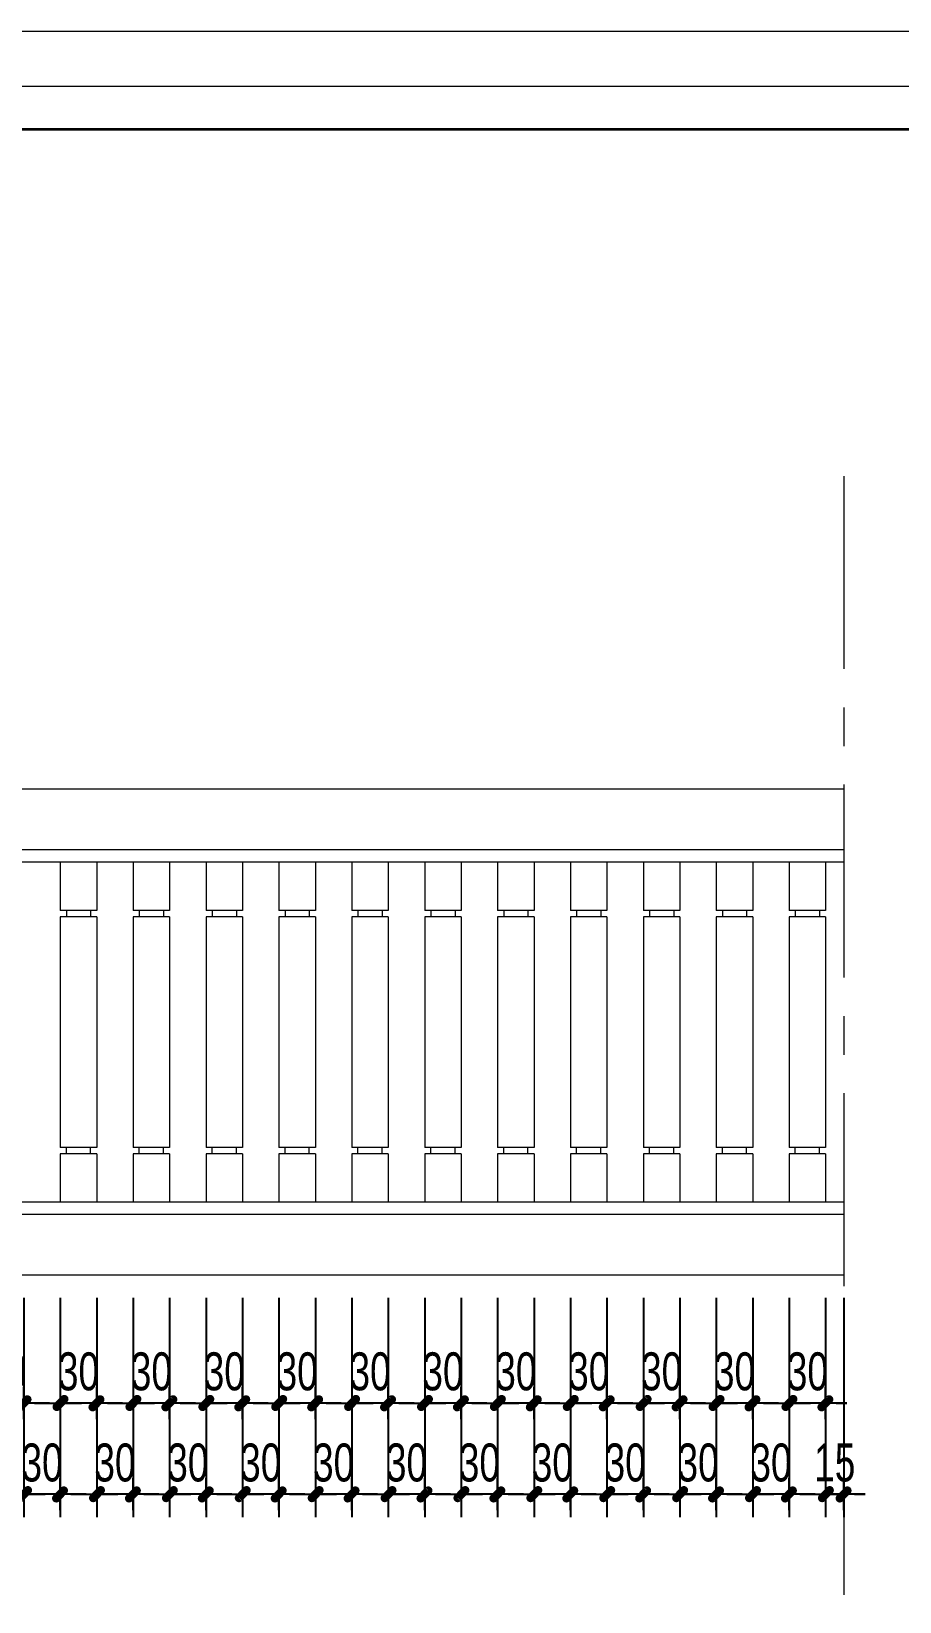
# Model space of a CAD drawing. Header units: inches. Extents: x 88947 to 296847, y 35049 to 161062.
# Drawn here: x 233263 to 234692, y 74469 to 77053 of the extents above; entities that cross this region are included whole.
import ezdxf

# ---------------------------------------------------------------- set-up
doc = ezdxf.new("R2010")
doc.units = ezdxf.units.IN
doc.header["$MEASUREMENT"] = 0
doc.header["$PDMODE"] = 1
doc.linetypes.add('ACAD_ISO03W100', pattern=[30, 12, -18])
doc.linetypes.add('CENTER', pattern=[50.8, 31.75, -6.35, 6.35, -6.35])
for name, color, linetype, lineweight in [('A-Dims', 145, 'Continuous', 25), ('A-Text', 30, 'Continuous', 9), ('A-Wall', 2, 'Continuous', 35), ('DIM', 7, 'Continuous', 25), ('KHUNG 2', 144, 'Continuous', 18), ('NETMANH', 192, 'Continuous', 18), ('THAY', 3, 'Continuous', 18), ('TRUC', 252, 'ACAD_ISO03W100', 13)]:
    doc.layers.add(name, color=color, linetype=linetype, lineweight=lineweight)
doc.styles.add('VNI-HELVE-CONDENSE', font='VNARIAL.TTF', dxfattribs={"width": 0.7})
doc.dimstyles.new('TAS-25', dxfattribs={"dimscale": 25, "dimtxt": 2.5, "dimasz": 0.7, "dimexe": 1.5, "dimexo": 1.5, "dimgap": 0.8, "dimtad": 1, "dimdec": 0, "dimlfac": 0.5, "dimzin": 3, "dimdsep": 46, "dimtxsty": 'VNI-HELVE-CONDENSE', "dimblk": 'TICK', "dimcen": 2.5, "dimclrt": 71, "dimazin": 2, "dimtfac": 0.75, "dimtdec": 0, "dimtix": 1, "dimtmove": 2, "dimatfit": 2, "dimldrblk": 'TICK123', "dimfxl": 1.5, "dimtolj": 1, "dimtzin": 0, "dimarcsym": 0})

# ---------------------------------------------------------------- blocks, each defined once
blk = doc.blocks.new('khung ten')
at = {"layer": 'A-Wall', "ltscale": 0.7}
blk.add_lwpolyline([(267204.1, -219099.4), (305804.1, -219099.4), (305804.1, -190799.4), (267204.1, -190799.4)], close=True, dxfattribs=at)
at = {"layer": 'KHUNG 2', "ltscale": 0.7}
blk.add_lwpolyline([(267004.1, -219299.4), (306004.1, -219299.4), (306004.1, -190599.4), (267004.1, -190599.4)], close=True, dxfattribs=at)
at = {"layer": 'NETMANH', "ltscale": 0.7}
blk.add_lwpolyline([(265004.1, -220042.3), (307004.1, -220042.3), (307004.1, -190342.3), (265004.1, -190342.3)], close=True, dxfattribs=at)
blk = doc.blocks.new('TICK')
at = {"layer": 'A-Dims', "color": 1}
for p, q in [((0, 1.5), (0, -1.5)), ((-2, 0), (2, 0))]:
    blk.add_line(p, q, dxfattribs=at)
at = {"layer": 'A-Dims', "color": 1, "const_width": 0.788}
blk.add_lwpolyline([(-0.33, -0.35), (0.38, 0.38)], dxfattribs=at)
at = {"layer": 'A-Dims', "color": 1, "const_width": 0.394}
for points in [[(0.24, 0.52, -0.414214), (0.52, 0.52, -1)], [(0.52, 0.52, -0.414214), (0.52, 0.24, -1)], [(-0.47, -0.21, 0.414214), (-0.47, -0.49, 1)], [(-0.47, -0.49, 0.414214), (-0.19, -0.49, 1)]]:
    blk.add_lwpolyline(points, format="xyb", dxfattribs=at)
blk = doc.blocks.new('*D2512')
at = {"layer": 'Defpoints', "color": 0}
for p in [(234570.4, 75006.3), (234600.4, 75006.3), (234570.4, 74645.7)]:
    blk.add_point(p, dxfattribs=at)
at = {"layer": 'DIM', "color": 0, "lineweight": -2}
for p, q in [((234570.4, 74968.8), (234570.4, 74608.2)), ((234600.4, 74968.8), (234600.4, 74608.2)), ((234552.9, 74645.7), (234535.4, 74645.7)), ((234600.4, 74645.7), (234570.4, 74645.7)), ((234617.9, 74645.7), (234635.4, 74645.7))]:
    blk.add_line(p, q, dxfattribs=at)
at = {"layer": 'DIM', "color": 0, "lineweight": -2, "xscale": 17.5, "yscale": 17.5, "zscale": 17.5}
blk.add_blockref('TICK', (234570.4, 74645.7), dxfattribs=at)
at = {"layer": 'DIM', "color": 0, "lineweight": -2, "xscale": 17.5, "yscale": 17.5, "zscale": 17.5, "rotation": 180}
blk.add_blockref('TICK', (234600.4, 74645.7), dxfattribs=at)
at = {"layer": 'DIM', "color": 71, "insert": (234585.4, 74697.6), "char_height": 62.5, "attachment_point": 5, "style": 'VNI-HELVE-CONDENSE'}
blk.add_mtext('\\A1;15', dxfattribs=at)
blk = doc.blocks.new('TICK123')
at = {"layer": 'A-Dims', "color": 1}
blk.add_lwpolyline([(0.05, 0, 0, 0.84, 0), (-2.11, 0, 8.4, 8.4, 0)], format="xyseb", dxfattribs=at)
blk = doc.blocks.new('*D2513')
at = {"layer": 'Defpoints', "color": 0}
for p in [(234510.4, 75006.3), (234570.4, 75006.3), (234510.4, 74795.7)]:
    blk.add_point(p, dxfattribs=at)
at = {"layer": 'DIM', "color": 0, "lineweight": -2}
for p, q in [((234510.4, 74968.8), (234510.4, 74758.2)), ((234570.4, 74968.8), (234570.4, 74758.2)), ((234492.9, 74795.7), (234475.4, 74795.7)), ((234570.4, 74795.7), (234510.4, 74795.7)), ((234587.9, 74795.7), (234605.4, 74795.7))]:
    blk.add_line(p, q, dxfattribs=at)
at = {"layer": 'DIM', "color": 0, "lineweight": -2, "xscale": 17.5, "yscale": 17.5, "zscale": 17.5}
blk.add_blockref('TICK', (234510.4, 74795.7), dxfattribs=at)
at = {"layer": 'DIM', "color": 0, "lineweight": -2, "xscale": 17.5, "yscale": 17.5, "zscale": 17.5, "rotation": 180}
blk.add_blockref('TICK', (234570.4, 74795.7), dxfattribs=at)
at = {"layer": 'DIM', "color": 71, "insert": (234540.4, 74847.6), "char_height": 62.5, "attachment_point": 5, "style": 'VNI-HELVE-CONDENSE'}
blk.add_mtext('\\A1;30', dxfattribs=at)
blk = doc.blocks.new('*D2514')
at = {"layer": 'Defpoints', "color": 0}
for p in [(234450.4, 75006.3), (234510.4, 75006.3), (234450.4, 74645.7)]:
    blk.add_point(p, dxfattribs=at)
at = {"layer": 'DIM', "color": 0, "lineweight": -2}
for p, q in [((234450.4, 74968.8), (234450.4, 74608.2)), ((234510.4, 74968.8), (234510.4, 74608.2)), ((234432.9, 74645.7), (234415.4, 74645.7)), ((234510.4, 74645.7), (234450.4, 74645.7)), ((234527.9, 74645.7), (234545.4, 74645.7))]:
    blk.add_line(p, q, dxfattribs=at)
at = {"layer": 'DIM', "color": 0, "lineweight": -2, "xscale": 17.5, "yscale": 17.5, "zscale": 17.5}
blk.add_blockref('TICK', (234450.4, 74645.7), dxfattribs=at)
at = {"layer": 'DIM', "color": 0, "lineweight": -2, "xscale": 17.5, "yscale": 17.5, "zscale": 17.5, "rotation": 180}
blk.add_blockref('TICK', (234510.4, 74645.7), dxfattribs=at)
at = {"layer": 'DIM', "color": 71, "insert": (234480.4, 74697.6), "char_height": 62.5, "attachment_point": 5, "style": 'VNI-HELVE-CONDENSE'}
blk.add_mtext('\\A1;30', dxfattribs=at)
blk = doc.blocks.new('*D2515')
at = {"layer": 'Defpoints', "color": 0}
for p in [(234390.4, 75006.3), (234450.4, 75006.3), (234390.4, 74795.7)]:
    blk.add_point(p, dxfattribs=at)
at = {"layer": 'DIM', "color": 0, "lineweight": -2}
for p, q in [((234390.4, 74968.8), (234390.4, 74758.2)), ((234450.4, 74968.8), (234450.4, 74758.2)), ((234372.9, 74795.7), (234355.4, 74795.7)), ((234450.4, 74795.7), (234390.4, 74795.7)), ((234467.9, 74795.7), (234485.4, 74795.7))]:
    blk.add_line(p, q, dxfattribs=at)
at = {"layer": 'DIM', "color": 0, "lineweight": -2, "xscale": 17.5, "yscale": 17.5, "zscale": 17.5}
blk.add_blockref('TICK', (234390.4, 74795.7), dxfattribs=at)
at = {"layer": 'DIM', "color": 0, "lineweight": -2, "xscale": 17.5, "yscale": 17.5, "zscale": 17.5, "rotation": 180}
blk.add_blockref('TICK', (234450.4, 74795.7), dxfattribs=at)
at = {"layer": 'DIM', "color": 71, "insert": (234420.4, 74847.6), "char_height": 62.5, "attachment_point": 5, "style": 'VNI-HELVE-CONDENSE'}
blk.add_mtext('\\A1;30', dxfattribs=at)
blk = doc.blocks.new('*D2516')
at = {"layer": 'Defpoints', "color": 0}
for p in [(234330.4, 75006.3), (234390.4, 75006.3), (234330.4, 74645.7)]:
    blk.add_point(p, dxfattribs=at)
at = {"layer": 'DIM', "color": 0, "lineweight": -2}
for p, q in [((234330.4, 74968.8), (234330.4, 74608.2)), ((234390.4, 74968.8), (234390.4, 74608.2)), ((234312.9, 74645.7), (234295.4, 74645.7)), ((234390.4, 74645.7), (234330.4, 74645.7)), ((234407.9, 74645.7), (234425.4, 74645.7))]:
    blk.add_line(p, q, dxfattribs=at)
at = {"layer": 'DIM', "color": 0, "lineweight": -2, "xscale": 17.5, "yscale": 17.5, "zscale": 17.5}
blk.add_blockref('TICK', (234330.4, 74645.7), dxfattribs=at)
at = {"layer": 'DIM', "color": 0, "lineweight": -2, "xscale": 17.5, "yscale": 17.5, "zscale": 17.5, "rotation": 180}
blk.add_blockref('TICK', (234390.4, 74645.7), dxfattribs=at)
at = {"layer": 'DIM', "color": 71, "insert": (234360.4, 74697.6), "char_height": 62.5, "attachment_point": 5, "style": 'VNI-HELVE-CONDENSE'}
blk.add_mtext('\\A1;30', dxfattribs=at)
blk = doc.blocks.new('*D2517')
at = {"layer": 'Defpoints', "color": 0}
for p in [(234270.4, 75006.3), (234330.4, 75006.3), (234270.4, 74795.7)]:
    blk.add_point(p, dxfattribs=at)
at = {"layer": 'DIM', "color": 0, "lineweight": -2}
for p, q in [((234270.4, 74968.8), (234270.4, 74758.2)), ((234330.4, 74968.8), (234330.4, 74758.2)), ((234252.9, 74795.7), (234235.4, 74795.7)), ((234330.4, 74795.7), (234270.4, 74795.7)), ((234347.9, 74795.7), (234365.4, 74795.7))]:
    blk.add_line(p, q, dxfattribs=at)
at = {"layer": 'DIM', "color": 0, "lineweight": -2, "xscale": 17.5, "yscale": 17.5, "zscale": 17.5}
blk.add_blockref('TICK', (234270.4, 74795.7), dxfattribs=at)
at = {"layer": 'DIM', "color": 0, "lineweight": -2, "xscale": 17.5, "yscale": 17.5, "zscale": 17.5, "rotation": 180}
blk.add_blockref('TICK', (234330.4, 74795.7), dxfattribs=at)
at = {"layer": 'DIM', "color": 71, "insert": (234300.4, 74847.6), "char_height": 62.5, "attachment_point": 5, "style": 'VNI-HELVE-CONDENSE'}
blk.add_mtext('\\A1;30', dxfattribs=at)
blk = doc.blocks.new('*D2518')
at = {"layer": 'Defpoints', "color": 0}
for p in [(234210.4, 75006.3), (234270.4, 75006.3), (234210.4, 74645.7)]:
    blk.add_point(p, dxfattribs=at)
at = {"layer": 'DIM', "color": 0, "lineweight": -2}
for p, q in [((234210.4, 74968.8), (234210.4, 74608.2)), ((234270.4, 74968.8), (234270.4, 74608.2)), ((234192.9, 74645.7), (234175.4, 74645.7)), ((234270.4, 74645.7), (234210.4, 74645.7)), ((234287.9, 74645.7), (234305.4, 74645.7))]:
    blk.add_line(p, q, dxfattribs=at)
at = {"layer": 'DIM', "color": 0, "lineweight": -2, "xscale": 17.5, "yscale": 17.5, "zscale": 17.5}
blk.add_blockref('TICK', (234210.4, 74645.7), dxfattribs=at)
at = {"layer": 'DIM', "color": 0, "lineweight": -2, "xscale": 17.5, "yscale": 17.5, "zscale": 17.5, "rotation": 180}
blk.add_blockref('TICK', (234270.4, 74645.7), dxfattribs=at)
at = {"layer": 'DIM', "color": 71, "insert": (234240.4, 74697.6), "char_height": 62.5, "attachment_point": 5, "style": 'VNI-HELVE-CONDENSE'}
blk.add_mtext('\\A1;30', dxfattribs=at)
blk = doc.blocks.new('*D2519')
at = {"layer": 'Defpoints', "color": 0}
for p in [(234150.4, 75006.3), (234210.4, 75006.3), (234150.4, 74795.7)]:
    blk.add_point(p, dxfattribs=at)
at = {"layer": 'DIM', "color": 0, "lineweight": -2}
for p, q in [((234150.4, 74968.8), (234150.4, 74758.2)), ((234210.4, 74968.8), (234210.4, 74758.2)), ((234132.9, 74795.7), (234115.4, 74795.7)), ((234210.4, 74795.7), (234150.4, 74795.7)), ((234227.9, 74795.7), (234245.4, 74795.7))]:
    blk.add_line(p, q, dxfattribs=at)
at = {"layer": 'DIM', "color": 0, "lineweight": -2, "xscale": 17.5, "yscale": 17.5, "zscale": 17.5}
blk.add_blockref('TICK', (234150.4, 74795.7), dxfattribs=at)
at = {"layer": 'DIM', "color": 0, "lineweight": -2, "xscale": 17.5, "yscale": 17.5, "zscale": 17.5, "rotation": 180}
blk.add_blockref('TICK', (234210.4, 74795.7), dxfattribs=at)
at = {"layer": 'DIM', "color": 71, "insert": (234180.4, 74847.6), "char_height": 62.5, "attachment_point": 5, "style": 'VNI-HELVE-CONDENSE'}
blk.add_mtext('\\A1;30', dxfattribs=at)
blk = doc.blocks.new('*D2520')
at = {"layer": 'Defpoints', "color": 0}
for p in [(234090.4, 75006.3), (234150.4, 75006.3), (234090.4, 74645.7)]:
    blk.add_point(p, dxfattribs=at)
at = {"layer": 'DIM', "color": 0, "lineweight": -2}
for p, q in [((234090.4, 74968.8), (234090.4, 74608.2)), ((234150.4, 74968.8), (234150.4, 74608.2)), ((234072.9, 74645.7), (234055.4, 74645.7)), ((234150.4, 74645.7), (234090.4, 74645.7)), ((234167.9, 74645.7), (234185.4, 74645.7))]:
    blk.add_line(p, q, dxfattribs=at)
at = {"layer": 'DIM', "color": 0, "lineweight": -2, "xscale": 17.5, "yscale": 17.5, "zscale": 17.5}
blk.add_blockref('TICK', (234090.4, 74645.7), dxfattribs=at)
at = {"layer": 'DIM', "color": 0, "lineweight": -2, "xscale": 17.5, "yscale": 17.5, "zscale": 17.5, "rotation": 180}
blk.add_blockref('TICK', (234150.4, 74645.7), dxfattribs=at)
at = {"layer": 'DIM', "color": 71, "insert": (234120.4, 74697.6), "char_height": 62.5, "attachment_point": 5, "style": 'VNI-HELVE-CONDENSE'}
blk.add_mtext('\\A1;30', dxfattribs=at)
blk = doc.blocks.new('*D2521')
at = {"layer": 'Defpoints', "color": 0}
for p in [(234030.4, 75006.3), (234090.4, 75006.3), (234030.4, 74795.7)]:
    blk.add_point(p, dxfattribs=at)
at = {"layer": 'DIM', "color": 0, "lineweight": -2}
for p, q in [((234030.4, 74968.8), (234030.4, 74758.2)), ((234090.4, 74968.8), (234090.4, 74758.2)), ((234012.9, 74795.7), (233995.4, 74795.7)), ((234090.4, 74795.7), (234030.4, 74795.7)), ((234107.9, 74795.7), (234125.4, 74795.7))]:
    blk.add_line(p, q, dxfattribs=at)
at = {"layer": 'DIM', "color": 0, "lineweight": -2, "xscale": 17.5, "yscale": 17.5, "zscale": 17.5}
blk.add_blockref('TICK', (234030.4, 74795.7), dxfattribs=at)
at = {"layer": 'DIM', "color": 0, "lineweight": -2, "xscale": 17.5, "yscale": 17.5, "zscale": 17.5, "rotation": 180}
blk.add_blockref('TICK', (234090.4, 74795.7), dxfattribs=at)
at = {"layer": 'DIM', "color": 71, "insert": (234060.4, 74847.6), "char_height": 62.5, "attachment_point": 5, "style": 'VNI-HELVE-CONDENSE'}
blk.add_mtext('\\A1;30', dxfattribs=at)
blk = doc.blocks.new('*D2522')
at = {"layer": 'Defpoints', "color": 0}
for p in [(233970.4, 75006.3), (234030.4, 75006.3), (233970.4, 74645.7)]:
    blk.add_point(p, dxfattribs=at)
at = {"layer": 'DIM', "color": 0, "lineweight": -2}
for p, q in [((233970.4, 74968.8), (233970.4, 74608.2)), ((234030.4, 74968.8), (234030.4, 74608.2)), ((233952.9, 74645.7), (233935.4, 74645.7)), ((234030.4, 74645.7), (233970.4, 74645.7)), ((234047.9, 74645.7), (234065.4, 74645.7))]:
    blk.add_line(p, q, dxfattribs=at)
at = {"layer": 'DIM', "color": 0, "lineweight": -2, "xscale": 17.5, "yscale": 17.5, "zscale": 17.5}
blk.add_blockref('TICK', (233970.4, 74645.7), dxfattribs=at)
at = {"layer": 'DIM', "color": 0, "lineweight": -2, "xscale": 17.5, "yscale": 17.5, "zscale": 17.5, "rotation": 180}
blk.add_blockref('TICK', (234030.4, 74645.7), dxfattribs=at)
at = {"layer": 'DIM', "color": 71, "insert": (234000.4, 74697.6), "char_height": 62.5, "attachment_point": 5, "style": 'VNI-HELVE-CONDENSE'}
blk.add_mtext('\\A1;30', dxfattribs=at)
blk = doc.blocks.new('*D2523')
at = {"layer": 'Defpoints', "color": 0}
for p in [(233910.4, 75006.3), (233970.4, 75006.3), (233910.4, 74795.7)]:
    blk.add_point(p, dxfattribs=at)
at = {"layer": 'DIM', "color": 0, "lineweight": -2}
for p, q in [((233910.4, 74968.8), (233910.4, 74758.2)), ((233970.4, 74968.8), (233970.4, 74758.2)), ((233892.9, 74795.7), (233875.4, 74795.7)), ((233970.4, 74795.7), (233910.4, 74795.7)), ((233987.9, 74795.7), (234005.4, 74795.7))]:
    blk.add_line(p, q, dxfattribs=at)
at = {"layer": 'DIM', "color": 0, "lineweight": -2, "xscale": 17.5, "yscale": 17.5, "zscale": 17.5}
blk.add_blockref('TICK', (233910.4, 74795.7), dxfattribs=at)
at = {"layer": 'DIM', "color": 0, "lineweight": -2, "xscale": 17.5, "yscale": 17.5, "zscale": 17.5, "rotation": 180}
blk.add_blockref('TICK', (233970.4, 74795.7), dxfattribs=at)
at = {"layer": 'DIM', "color": 71, "insert": (233940.4, 74847.6), "char_height": 62.5, "attachment_point": 5, "style": 'VNI-HELVE-CONDENSE'}
blk.add_mtext('\\A1;30', dxfattribs=at)
blk = doc.blocks.new('*D2524')
at = {"layer": 'Defpoints', "color": 0}
for p in [(233850.4, 75006.3), (233910.4, 75006.3), (233850.4, 74645.7)]:
    blk.add_point(p, dxfattribs=at)
at = {"layer": 'DIM', "color": 0, "lineweight": -2}
for p, q in [((233850.4, 74968.8), (233850.4, 74608.2)), ((233910.4, 74968.8), (233910.4, 74608.2)), ((233832.9, 74645.7), (233815.4, 74645.7)), ((233910.4, 74645.7), (233850.4, 74645.7)), ((233927.9, 74645.7), (233945.4, 74645.7))]:
    blk.add_line(p, q, dxfattribs=at)
at = {"layer": 'DIM', "color": 0, "lineweight": -2, "xscale": 17.5, "yscale": 17.5, "zscale": 17.5}
blk.add_blockref('TICK', (233850.4, 74645.7), dxfattribs=at)
at = {"layer": 'DIM', "color": 0, "lineweight": -2, "xscale": 17.5, "yscale": 17.5, "zscale": 17.5, "rotation": 180}
blk.add_blockref('TICK', (233910.4, 74645.7), dxfattribs=at)
at = {"layer": 'DIM', "color": 71, "insert": (233880.4, 74697.6), "char_height": 62.5, "attachment_point": 5, "style": 'VNI-HELVE-CONDENSE'}
blk.add_mtext('\\A1;30', dxfattribs=at)
blk = doc.blocks.new('*D2525')
at = {"layer": 'Defpoints', "color": 0}
for p in [(233790.4, 75006.3), (233850.4, 75006.3), (233790.4, 74795.7)]:
    blk.add_point(p, dxfattribs=at)
at = {"layer": 'DIM', "color": 0, "lineweight": -2}
for p, q in [((233790.4, 74968.8), (233790.4, 74758.2)), ((233850.4, 74968.8), (233850.4, 74758.2)), ((233772.9, 74795.7), (233755.4, 74795.7)), ((233850.4, 74795.7), (233790.4, 74795.7)), ((233867.9, 74795.7), (233885.4, 74795.7))]:
    blk.add_line(p, q, dxfattribs=at)
at = {"layer": 'DIM', "color": 0, "lineweight": -2, "xscale": 17.5, "yscale": 17.5, "zscale": 17.5}
blk.add_blockref('TICK', (233790.4, 74795.7), dxfattribs=at)
at = {"layer": 'DIM', "color": 0, "lineweight": -2, "xscale": 17.5, "yscale": 17.5, "zscale": 17.5, "rotation": 180}
blk.add_blockref('TICK', (233850.4, 74795.7), dxfattribs=at)
at = {"layer": 'DIM', "color": 71, "insert": (233820.4, 74847.6), "char_height": 62.5, "attachment_point": 5, "style": 'VNI-HELVE-CONDENSE'}
blk.add_mtext('\\A1;30', dxfattribs=at)
blk = doc.blocks.new('*D2526')
at = {"layer": 'Defpoints', "color": 0}
for p in [(233730.4, 75006.3), (233790.4, 75006.3), (233730.4, 74645.7)]:
    blk.add_point(p, dxfattribs=at)
at = {"layer": 'DIM', "color": 0, "lineweight": -2}
for p, q in [((233730.4, 74968.8), (233730.4, 74608.2)), ((233790.4, 74968.8), (233790.4, 74608.2)), ((233712.9, 74645.7), (233695.4, 74645.7)), ((233790.4, 74645.7), (233730.4, 74645.7)), ((233807.9, 74645.7), (233825.4, 74645.7))]:
    blk.add_line(p, q, dxfattribs=at)
at = {"layer": 'DIM', "color": 0, "lineweight": -2, "xscale": 17.5, "yscale": 17.5, "zscale": 17.5}
blk.add_blockref('TICK', (233730.4, 74645.7), dxfattribs=at)
at = {"layer": 'DIM', "color": 0, "lineweight": -2, "xscale": 17.5, "yscale": 17.5, "zscale": 17.5, "rotation": 180}
blk.add_blockref('TICK', (233790.4, 74645.7), dxfattribs=at)
at = {"layer": 'DIM', "color": 71, "insert": (233760.4, 74697.6), "char_height": 62.5, "attachment_point": 5, "style": 'VNI-HELVE-CONDENSE'}
blk.add_mtext('\\A1;30', dxfattribs=at)
blk = doc.blocks.new('*D2527')
at = {"layer": 'Defpoints', "color": 0}
for p in [(233670.4, 75006.3), (233730.4, 75006.3), (233670.4, 74795.7)]:
    blk.add_point(p, dxfattribs=at)
at = {"layer": 'DIM', "color": 0, "lineweight": -2}
for p, q in [((233670.4, 74968.8), (233670.4, 74758.2)), ((233730.4, 74968.8), (233730.4, 74758.2)), ((233652.9, 74795.7), (233635.4, 74795.7)), ((233730.4, 74795.7), (233670.4, 74795.7)), ((233747.9, 74795.7), (233765.4, 74795.7))]:
    blk.add_line(p, q, dxfattribs=at)
at = {"layer": 'DIM', "color": 0, "lineweight": -2, "xscale": 17.5, "yscale": 17.5, "zscale": 17.5}
blk.add_blockref('TICK', (233670.4, 74795.7), dxfattribs=at)
at = {"layer": 'DIM', "color": 0, "lineweight": -2, "xscale": 17.5, "yscale": 17.5, "zscale": 17.5, "rotation": 180}
blk.add_blockref('TICK', (233730.4, 74795.7), dxfattribs=at)
at = {"layer": 'DIM', "color": 71, "insert": (233700.4, 74847.6), "char_height": 62.5, "attachment_point": 5, "style": 'VNI-HELVE-CONDENSE'}
blk.add_mtext('\\A1;30', dxfattribs=at)
blk = doc.blocks.new('*D2528')
at = {"layer": 'Defpoints', "color": 0}
for p in [(233610.4, 75006.3), (233670.4, 75006.3), (233610.4, 74645.7)]:
    blk.add_point(p, dxfattribs=at)
at = {"layer": 'DIM', "color": 0, "lineweight": -2}
for p, q in [((233610.4, 74968.8), (233610.4, 74608.2)), ((233670.4, 74968.8), (233670.4, 74608.2)), ((233592.9, 74645.7), (233575.4, 74645.7)), ((233670.4, 74645.7), (233610.4, 74645.7)), ((233687.9, 74645.7), (233705.4, 74645.7))]:
    blk.add_line(p, q, dxfattribs=at)
at = {"layer": 'DIM', "color": 0, "lineweight": -2, "xscale": 17.5, "yscale": 17.5, "zscale": 17.5}
blk.add_blockref('TICK', (233610.4, 74645.7), dxfattribs=at)
at = {"layer": 'DIM', "color": 0, "lineweight": -2, "xscale": 17.5, "yscale": 17.5, "zscale": 17.5, "rotation": 180}
blk.add_blockref('TICK', (233670.4, 74645.7), dxfattribs=at)
at = {"layer": 'DIM', "color": 71, "insert": (233640.4, 74697.6), "char_height": 62.5, "attachment_point": 5, "style": 'VNI-HELVE-CONDENSE'}
blk.add_mtext('\\A1;30', dxfattribs=at)
blk = doc.blocks.new('*D2529')
at = {"layer": 'Defpoints', "color": 0}
for p in [(233550.4, 75006.3), (233610.4, 75006.3), (233550.4, 74795.7)]:
    blk.add_point(p, dxfattribs=at)
at = {"layer": 'DIM', "color": 0, "lineweight": -2}
for p, q in [((233550.4, 74968.8), (233550.4, 74758.2)), ((233610.4, 74968.8), (233610.4, 74758.2)), ((233532.9, 74795.7), (233515.4, 74795.7)), ((233610.4, 74795.7), (233550.4, 74795.7)), ((233627.9, 74795.7), (233645.4, 74795.7))]:
    blk.add_line(p, q, dxfattribs=at)
at = {"layer": 'DIM', "color": 0, "lineweight": -2, "xscale": 17.5, "yscale": 17.5, "zscale": 17.5}
blk.add_blockref('TICK', (233550.4, 74795.7), dxfattribs=at)
at = {"layer": 'DIM', "color": 0, "lineweight": -2, "xscale": 17.5, "yscale": 17.5, "zscale": 17.5, "rotation": 180}
blk.add_blockref('TICK', (233610.4, 74795.7), dxfattribs=at)
at = {"layer": 'DIM', "color": 71, "insert": (233580.4, 74847.6), "char_height": 62.5, "attachment_point": 5, "style": 'VNI-HELVE-CONDENSE'}
blk.add_mtext('\\A1;30', dxfattribs=at)
blk = doc.blocks.new('*D2530')
at = {"layer": 'Defpoints', "color": 0}
for p in [(233490.4, 75006.3), (233550.4, 75006.3), (233490.4, 74645.7)]:
    blk.add_point(p, dxfattribs=at)
at = {"layer": 'DIM', "color": 0, "lineweight": -2}
for p, q in [((233490.4, 74968.8), (233490.4, 74608.2)), ((233550.4, 74968.8), (233550.4, 74608.2)), ((233472.9, 74645.7), (233455.4, 74645.7)), ((233550.4, 74645.7), (233490.4, 74645.7)), ((233567.9, 74645.7), (233585.4, 74645.7))]:
    blk.add_line(p, q, dxfattribs=at)
at = {"layer": 'DIM', "color": 0, "lineweight": -2, "xscale": 17.5, "yscale": 17.5, "zscale": 17.5}
blk.add_blockref('TICK', (233490.4, 74645.7), dxfattribs=at)
at = {"layer": 'DIM', "color": 0, "lineweight": -2, "xscale": 17.5, "yscale": 17.5, "zscale": 17.5, "rotation": 180}
blk.add_blockref('TICK', (233550.4, 74645.7), dxfattribs=at)
at = {"layer": 'DIM', "color": 71, "insert": (233520.4, 74697.6), "char_height": 62.5, "attachment_point": 5, "style": 'VNI-HELVE-CONDENSE'}
blk.add_mtext('\\A1;30', dxfattribs=at)
blk = doc.blocks.new('*D2531')
at = {"layer": 'Defpoints', "color": 0}
for p in [(233430.4, 75006.3), (233490.4, 75006.3), (233430.4, 74795.7)]:
    blk.add_point(p, dxfattribs=at)
at = {"layer": 'DIM', "color": 0, "lineweight": -2}
for p, q in [((233430.4, 74968.8), (233430.4, 74758.2)), ((233490.4, 74968.8), (233490.4, 74758.2)), ((233412.9, 74795.7), (233395.4, 74795.7)), ((233490.4, 74795.7), (233430.4, 74795.7)), ((233507.9, 74795.7), (233525.4, 74795.7))]:
    blk.add_line(p, q, dxfattribs=at)
at = {"layer": 'DIM', "color": 0, "lineweight": -2, "xscale": 17.5, "yscale": 17.5, "zscale": 17.5}
blk.add_blockref('TICK', (233430.4, 74795.7), dxfattribs=at)
at = {"layer": 'DIM', "color": 0, "lineweight": -2, "xscale": 17.5, "yscale": 17.5, "zscale": 17.5, "rotation": 180}
blk.add_blockref('TICK', (233490.4, 74795.7), dxfattribs=at)
at = {"layer": 'DIM', "color": 71, "insert": (233460.4, 74847.6), "char_height": 62.5, "attachment_point": 5, "style": 'VNI-HELVE-CONDENSE'}
blk.add_mtext('\\A1;30', dxfattribs=at)
blk = doc.blocks.new('*D2532')
at = {"layer": 'Defpoints', "color": 0}
for p in [(233370.4, 75006.3), (233430.4, 75006.3), (233370.4, 74645.7)]:
    blk.add_point(p, dxfattribs=at)
at = {"layer": 'DIM', "color": 0, "lineweight": -2}
for p, q in [((233370.4, 74968.8), (233370.4, 74608.2)), ((233430.4, 74968.8), (233430.4, 74608.2)), ((233352.9, 74645.7), (233335.4, 74645.7)), ((233430.4, 74645.7), (233370.4, 74645.7)), ((233447.9, 74645.7), (233465.4, 74645.7))]:
    blk.add_line(p, q, dxfattribs=at)
at = {"layer": 'DIM', "color": 0, "lineweight": -2, "xscale": 17.5, "yscale": 17.5, "zscale": 17.5}
blk.add_blockref('TICK', (233370.4, 74645.7), dxfattribs=at)
at = {"layer": 'DIM', "color": 0, "lineweight": -2, "xscale": 17.5, "yscale": 17.5, "zscale": 17.5, "rotation": 180}
blk.add_blockref('TICK', (233430.4, 74645.7), dxfattribs=at)
at = {"layer": 'DIM', "color": 71, "insert": (233400.4, 74697.6), "char_height": 62.5, "attachment_point": 5, "style": 'VNI-HELVE-CONDENSE'}
blk.add_mtext('\\A1;30', dxfattribs=at)
blk = doc.blocks.new('*D2533')
at = {"layer": 'Defpoints', "color": 0}
for p in [(233310.4, 75006.3), (233370.4, 75006.3), (233310.4, 74795.7)]:
    blk.add_point(p, dxfattribs=at)
at = {"layer": 'DIM', "color": 0, "lineweight": -2}
for p, q in [((233310.4, 74968.8), (233310.4, 74758.2)), ((233370.4, 74968.8), (233370.4, 74758.2)), ((233292.9, 74795.7), (233275.4, 74795.7)), ((233370.4, 74795.7), (233310.4, 74795.7)), ((233387.9, 74795.7), (233405.4, 74795.7))]:
    blk.add_line(p, q, dxfattribs=at)
at = {"layer": 'DIM', "color": 0, "lineweight": -2, "xscale": 17.5, "yscale": 17.5, "zscale": 17.5}
blk.add_blockref('TICK', (233310.4, 74795.7), dxfattribs=at)
at = {"layer": 'DIM', "color": 0, "lineweight": -2, "xscale": 17.5, "yscale": 17.5, "zscale": 17.5, "rotation": 180}
blk.add_blockref('TICK', (233370.4, 74795.7), dxfattribs=at)
at = {"layer": 'DIM', "color": 71, "insert": (233340.4, 74847.6), "char_height": 62.5, "attachment_point": 5, "style": 'VNI-HELVE-CONDENSE'}
blk.add_mtext('\\A1;30', dxfattribs=at)
blk = doc.blocks.new('*D2534')
at = {"layer": 'Defpoints', "color": 0}
for p in [(233250.4, 75006.3), (233310.4, 75006.3), (233250.4, 74645.7)]:
    blk.add_point(p, dxfattribs=at)
at = {"layer": 'DIM', "color": 0, "lineweight": -2}
for p, q in [((233250.4, 74968.8), (233250.4, 74608.2)), ((233310.4, 74968.8), (233310.4, 74608.2)), ((233232.9, 74645.7), (233215.4, 74645.7)), ((233310.4, 74645.7), (233250.4, 74645.7)), ((233327.9, 74645.7), (233345.4, 74645.7))]:
    blk.add_line(p, q, dxfattribs=at)
at = {"layer": 'DIM', "color": 0, "lineweight": -2, "xscale": 17.5, "yscale": 17.5, "zscale": 17.5}
blk.add_blockref('TICK', (233250.4, 74645.7), dxfattribs=at)
at = {"layer": 'DIM', "color": 0, "lineweight": -2, "xscale": 17.5, "yscale": 17.5, "zscale": 17.5, "rotation": 180}
blk.add_blockref('TICK', (233310.4, 74645.7), dxfattribs=at)
at = {"layer": 'DIM', "color": 71, "insert": (233280.4, 74697.6), "char_height": 62.5, "attachment_point": 5, "style": 'VNI-HELVE-CONDENSE'}
blk.add_mtext('\\A1;30', dxfattribs=at)
blk = doc.blocks.new('*D2535')
at = {"layer": 'Defpoints', "color": 0}
for p in [(233190.4, 75006.3), (233250.4, 75006.3), (233190.4, 74795.7)]:
    blk.add_point(p, dxfattribs=at)
at = {"layer": 'DIM', "color": 0, "lineweight": -2}
for p, q in [((233190.4, 74968.8), (233190.4, 74758.2)), ((233250.4, 74968.8), (233250.4, 74758.2)), ((233172.9, 74795.7), (233155.4, 74795.7)), ((233250.4, 74795.7), (233190.4, 74795.7)), ((233267.9, 74795.7), (233285.4, 74795.7))]:
    blk.add_line(p, q, dxfattribs=at)
at = {"layer": 'DIM', "color": 0, "lineweight": -2, "xscale": 17.5, "yscale": 17.5, "zscale": 17.5}
blk.add_blockref('TICK', (233190.4, 74795.7), dxfattribs=at)
at = {"layer": 'DIM', "color": 0, "lineweight": -2, "xscale": 17.5, "yscale": 17.5, "zscale": 17.5, "rotation": 180}
blk.add_blockref('TICK', (233250.4, 74795.7), dxfattribs=at)
at = {"layer": 'DIM', "color": 71, "insert": (233220.4, 74847.6), "char_height": 62.5, "attachment_point": 5, "style": 'VNI-HELVE-CONDENSE'}
blk.add_mtext('\\A1;30', dxfattribs=at)

msp = doc.modelspace()

# ---------------------------------------------------------------- linework, layer by layer
at = {"layer": 'THAY'}
for p, q in [((234600.4, 75806.3), (232200.4, 75806.3)), ((234600.4, 75806.3), (234600.4, 75686.3)), ((234600.4, 75706.3), (232200.4, 75706.3)), ((234600.4, 75686.3), (232200.4, 75686.3)), ((233310.4, 75686.3), (233310.4, 75606.3)), ((233370.4, 75686.3), (233370.4, 75606.3)), ((233430.4, 75686.3), (233430.4, 75606.3)), ((233490.4, 75686.3), (233490.4, 75606.3)), ((233550.4, 75686.3), (233550.4, 75606.3)), ((233610.4, 75686.3), (233610.4, 75606.3)), ((233670.4, 75686.3), (233670.4, 75606.3)), ((233730.4, 75686.3), (233730.4, 75606.3)), ((233790.4, 75686.3), (233790.4, 75606.3)), ((233850.4, 75686.3), (233850.4, 75606.3)), ((233910.4, 75686.3), (233910.4, 75606.3)), ((233970.4, 75686.3), (233970.4, 75606.3)), ((234030.4, 75686.3), (234030.4, 75606.3)), ((234090.4, 75686.3), (234090.4, 75606.3)), ((234150.4, 75686.3), (234150.4, 75606.3)), ((234210.4, 75686.3), (234210.4, 75606.3)), ((234270.4, 75686.3), (234270.4, 75606.3)), ((234330.4, 75686.3), (234330.4, 75606.3)), ((234390.4, 75686.3), (234390.4, 75606.3)), ((234450.4, 75686.3), (234450.4, 75606.3)), ((234510.4, 75686.3), (234510.4, 75606.3)), ((234570.4, 75686.3), (234570.4, 75606.3)), ((233370.4, 75606.3), (233310.4, 75606.3)), ((233370.4, 75596.3), (233310.4, 75596.3)), ((233310.4, 75596.3), (233310.4, 75216.3)), ((233320.4, 75606.3), (233320.4, 75596.3)), ((233360.4, 75606.3), (233360.4, 75596.3)), ((233370.4, 75596.3), (233370.4, 75216.3)), ((233490.4, 75606.3), (233430.4, 75606.3)), ((233490.4, 75596.3), (233430.4, 75596.3)), ((233430.4, 75596.3), (233430.4, 75216.3)), ((233440.4, 75606.3), (233440.4, 75596.3)), ((233480.4, 75606.3), (233480.4, 75596.3)), ((233490.4, 75596.3), (233490.4, 75216.3)), ((233610.4, 75606.3), (233550.4, 75606.3)), ((233610.4, 75596.3), (233550.4, 75596.3)), ((233550.4, 75596.3), (233550.4, 75216.3)), ((233560.4, 75606.3), (233560.4, 75596.3)), ((233600.4, 75606.3), (233600.4, 75596.3)), ((233610.4, 75596.3), (233610.4, 75216.3)), ((233730.4, 75606.3), (233670.4, 75606.3)), ((233730.4, 75596.3), (233670.4, 75596.3)), ((233670.4, 75596.3), (233670.4, 75216.3)), ((233680.4, 75606.3), (233680.4, 75596.3)), ((233720.4, 75606.3), (233720.4, 75596.3)), ((233730.4, 75596.3), (233730.4, 75216.3)), ((233850.4, 75606.3), (233790.4, 75606.3)), ((233850.4, 75596.3), (233790.4, 75596.3)), ((233790.4, 75596.3), (233790.4, 75216.3)), ((233800.4, 75606.3), (233800.4, 75596.3)), ((233840.4, 75606.3), (233840.4, 75596.3)), ((233850.4, 75596.3), (233850.4, 75216.3)), ((233970.4, 75606.3), (233910.4, 75606.3)), ((233970.4, 75596.3), (233910.4, 75596.3)), ((233910.4, 75596.3), (233910.4, 75216.3)), ((233920.4, 75606.3), (233920.4, 75596.3)), ((233960.4, 75606.3), (233960.4, 75596.3)), ((233970.4, 75596.3), (233970.4, 75216.3)), ((234090.4, 75606.3), (234030.4, 75606.3)), ((234090.4, 75596.3), (234030.4, 75596.3)), ((234030.4, 75596.3), (234030.4, 75216.3)), ((234040.4, 75606.3), (234040.4, 75596.3)), ((234080.4, 75606.3), (234080.4, 75596.3)), ((234090.4, 75596.3), (234090.4, 75216.3)), ((234210.4, 75606.3), (234150.4, 75606.3)), ((234210.4, 75596.3), (234150.4, 75596.3)), ((234150.4, 75596.3), (234150.4, 75216.3)), ((234160.4, 75606.3), (234160.4, 75596.3)), ((234200.4, 75606.3), (234200.4, 75596.3)), ((234210.4, 75596.3), (234210.4, 75216.3)), ((234330.4, 75606.3), (234270.4, 75606.3)), ((234330.4, 75596.3), (234270.4, 75596.3)), ((234270.4, 75596.3), (234270.4, 75216.3)), ((234280.4, 75606.3), (234280.4, 75596.3)), ((234320.4, 75606.3), (234320.4, 75596.3)), ((234330.4, 75596.3), (234330.4, 75216.3)), ((234450.4, 75606.3), (234390.4, 75606.3)), ((234450.4, 75596.3), (234390.4, 75596.3)), ((234390.4, 75596.3), (234390.4, 75216.3)), ((234400.4, 75606.3), (234400.4, 75596.3)), ((234440.4, 75606.3), (234440.4, 75596.3)), ((234450.4, 75596.3), (234450.4, 75216.3)), ((234570.4, 75606.3), (234510.4, 75606.3)), ((234570.4, 75596.3), (234510.4, 75596.3)), ((234510.4, 75596.3), (234510.4, 75216.3)), ((234520.4, 75606.3), (234520.4, 75596.3)), ((234560.4, 75606.3), (234560.4, 75596.3)), ((234570.4, 75596.3), (234570.4, 75216.3)), ((233370.4, 75216.3), (233310.4, 75216.3)), ((233320.4, 75206.3), (233320.4, 75216.3)), ((233360.4, 75206.3), (233360.4, 75216.3)), ((233490.4, 75216.3), (233430.4, 75216.3)), ((233440.4, 75206.3), (233440.4, 75216.3)), ((233480.4, 75206.3), (233480.4, 75216.3)), ((233610.4, 75216.3), (233550.4, 75216.3)), ((233560.4, 75206.3), (233560.4, 75216.3)), ((233600.4, 75206.3), (233600.4, 75216.3)), ((233730.4, 75216.3), (233670.4, 75216.3)), ((233680.4, 75206.3), (233680.4, 75216.3)), ((233720.4, 75206.3), (233720.4, 75216.3)), ((233850.4, 75216.3), (233790.4, 75216.3)), ((233800.4, 75206.3), (233800.4, 75216.3)), ((233840.4, 75206.3), (233840.4, 75216.3)), ((233970.4, 75216.3), (233910.4, 75216.3)), ((233920.4, 75206.3), (233920.4, 75216.3)), ((233960.4, 75206.3), (233960.4, 75216.3)), ((234090.4, 75216.3), (234030.4, 75216.3)), ((234040.4, 75206.3), (234040.4, 75216.3)), ((234080.4, 75206.3), (234080.4, 75216.3)), ((234210.4, 75216.3), (234150.4, 75216.3)), ((234160.4, 75206.3), (234160.4, 75216.3)), ((234200.4, 75206.3), (234200.4, 75216.3)), ((234330.4, 75216.3), (234270.4, 75216.3)), ((234280.4, 75206.3), (234280.4, 75216.3)), ((234320.4, 75206.3), (234320.4, 75216.3)), ((234450.4, 75216.3), (234390.4, 75216.3)), ((234400.4, 75206.3), (234400.4, 75216.3)), ((234440.4, 75206.3), (234440.4, 75216.3)), ((234570.4, 75216.3), (234510.4, 75216.3)), ((234520.4, 75206.3), (234520.4, 75216.3)), ((234560.4, 75206.3), (234560.4, 75216.3)), ((233370.4, 75206.3), (233310.4, 75206.3)), ((233310.4, 75206.3), (233310.4, 75126.3)), ((233370.4, 75206.3), (233370.4, 75126.3)), ((233490.4, 75206.3), (233430.4, 75206.3)), ((233430.4, 75206.3), (233430.4, 75126.3)), ((233490.4, 75206.3), (233490.4, 75126.3)), ((233610.4, 75206.3), (233550.4, 75206.3)), ((233550.4, 75206.3), (233550.4, 75126.3)), ((233610.4, 75206.3), (233610.4, 75126.3)), ((233730.4, 75206.3), (233670.4, 75206.3)), ((233670.4, 75206.3), (233670.4, 75126.3)), ((233730.4, 75206.3), (233730.4, 75126.3)), ((233850.4, 75206.3), (233790.4, 75206.3)), ((233790.4, 75206.3), (233790.4, 75126.3)), ((233850.4, 75206.3), (233850.4, 75126.3)), ((233970.4, 75206.3), (233910.4, 75206.3)), ((233910.4, 75206.3), (233910.4, 75126.3)), ((233970.4, 75206.3), (233970.4, 75126.3)), ((234090.4, 75206.3), (234030.4, 75206.3)), ((234030.4, 75206.3), (234030.4, 75126.3)), ((234090.4, 75206.3), (234090.4, 75126.3)), ((234210.4, 75206.3), (234150.4, 75206.3)), ((234150.4, 75206.3), (234150.4, 75126.3)), ((234210.4, 75206.3), (234210.4, 75126.3)), ((234330.4, 75206.3), (234270.4, 75206.3)), ((234270.4, 75206.3), (234270.4, 75126.3)), ((234330.4, 75206.3), (234330.4, 75126.3)), ((234450.4, 75206.3), (234390.4, 75206.3)), ((234390.4, 75206.3), (234390.4, 75126.3)), ((234450.4, 75206.3), (234450.4, 75126.3)), ((234570.4, 75206.3), (234510.4, 75206.3)), ((234510.4, 75206.3), (234510.4, 75126.3)), ((234570.4, 75206.3), (234570.4, 75126.3)), ((234600.4, 75126.3), (232200.4, 75126.3)), ((234600.4, 75106.3), (232200.4, 75106.3)), ((234600.4, 75126.3), (234600.4, 75006.3)), ((234600.4, 75006.3), (232200.4, 75006.3))]:
    msp.add_line(p, q, dxfattribs=at)
at = {"layer": 'TRUC', "linetype": 'CENTER', "ltscale": 10}
msp.add_lwpolyline([(234600.4, 76321.7), (234600.4, 70470.2)], dxfattribs=at)

# ---------------------------------------------------------------- block references
at = {"layer": 'A-Text', "xscale": 0.3535714285681024, "yscale": 0.3535714286845177, "zscale": 0.3535714286832132}
msp.add_blockref('khung ten', (128899.4, 144353.1), dxfattribs=at)

# ---------------------------------------------------------------- dimensions: what is measured, and where the dimension line sits
at = {"layer": 'DIM'}
for base, p1, p2, picture, middle in [((233190.4, 74795.7), (233250.4, 75006.3), (233190.4, 75006.3), '*D2535', (233220.4, 74847.6)), ((233250.4, 74645.7), (233310.4, 75006.3), (233250.4, 75006.3), '*D2534', (233280.4, 74697.6)), ((233310.4, 74795.7), (233370.4, 75006.3), (233310.4, 75006.3), '*D2533', (233340.4, 74847.6)), ((233370.4, 74645.7), (233430.4, 75006.3), (233370.4, 75006.3), '*D2532', (233400.4, 74697.6)), ((233430.4, 74795.7), (233490.4, 75006.3), (233430.4, 75006.3), '*D2531', (233460.4, 74847.6)), ((233490.4, 74645.7), (233550.4, 75006.3), (233490.4, 75006.3), '*D2530', (233520.4, 74697.6)), ((233550.4, 74795.7), (233610.4, 75006.3), (233550.4, 75006.3), '*D2529', (233580.4, 74847.6)), ((233610.4, 74645.7), (233670.4, 75006.3), (233610.4, 75006.3), '*D2528', (233640.4, 74697.6)), ((233670.4, 74795.7), (233730.4, 75006.3), (233670.4, 75006.3), '*D2527', (233700.4, 74847.6)), ((233730.4, 74645.7), (233790.4, 75006.3), (233730.4, 75006.3), '*D2526', (233760.4, 74697.6)), ((233790.4, 74795.7), (233850.4, 75006.3), (233790.4, 75006.3), '*D2525', (233820.4, 74847.6)), ((233850.4, 74645.7), (233910.4, 75006.3), (233850.4, 75006.3), '*D2524', (233880.4, 74697.6)), ((233910.4, 74795.7), (233970.4, 75006.3), (233910.4, 75006.3), '*D2523', (233940.4, 74847.6)), ((233970.4, 74645.7), (234030.4, 75006.3), (233970.4, 75006.3), '*D2522', (234000.4, 74697.6)), ((234030.4, 74795.7), (234090.4, 75006.3), (234030.4, 75006.3), '*D2521', (234060.4, 74847.6)), ((234090.4, 74645.7), (234150.4, 75006.3), (234090.4, 75006.3), '*D2520', (234120.4, 74697.6)), ((234150.4, 74795.7), (234210.4, 75006.3), (234150.4, 75006.3), '*D2519', (234180.4, 74847.6)), ((234210.4, 74645.7), (234270.4, 75006.3), (234210.4, 75006.3), '*D2518', (234240.4, 74697.6)), ((234270.4, 74795.7), (234330.4, 75006.3), (234270.4, 75006.3), '*D2517', (234300.4, 74847.6)), ((234330.4, 74645.7), (234390.4, 75006.3), (234330.4, 75006.3), '*D2516', (234360.4, 74697.6)), ((234390.4, 74795.7), (234450.4, 75006.3), (234390.4, 75006.3), '*D2515', (234420.4, 74847.6)), ((234450.4, 74645.7), (234510.4, 75006.3), (234450.4, 75006.3), '*D2514', (234480.4, 74697.6)), ((234510.4, 74795.7), (234570.4, 75006.3), (234510.4, 75006.3), '*D2513', (234540.4, 74847.6)), ((234570.4, 74645.7), (234600.4, 75006.3), (234570.4, 75006.3), '*D2512', (234585.4, 74697.6))]:
    dim = msp.add_linear_dim(base=base, p1=p1, p2=p2, angle=180, dimstyle='TAS-25', dxfattribs=at)
    dim.commit()
    dim.dimension.update_dxf_attribs({"geometry": picture, "text_midpoint": middle})

doc.saveas('drawing.dxf')
